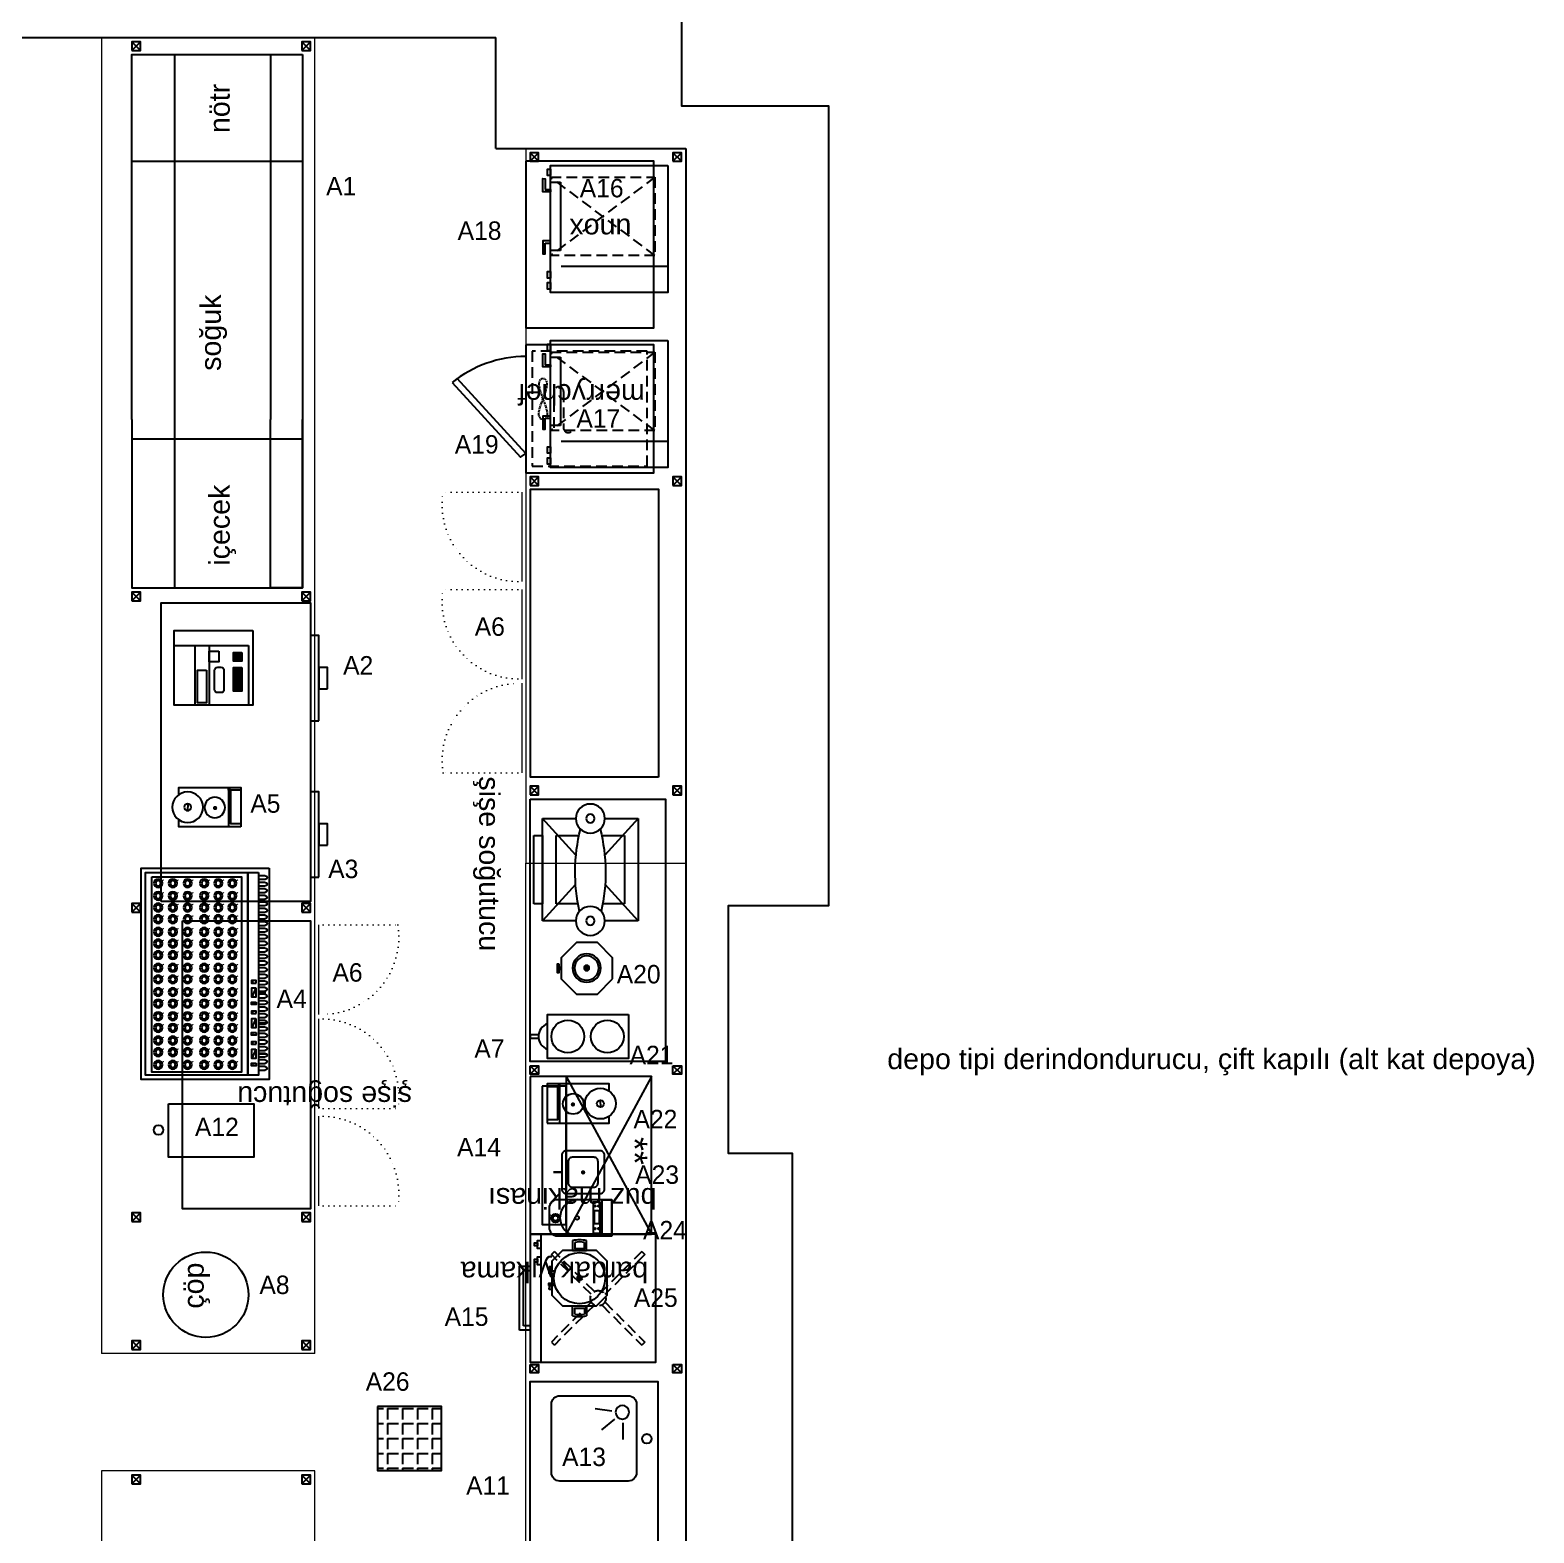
# Model space of a CAD drawing. Header units: centimetres. Extents: x 129282 to 136766, y 26190 to 28185.
# Drawn here: x 131508 to 132213, y 27097 to 27802 of the extents above; entities that cross this region are included whole.
import ezdxf
from ezdxf.enums import TextEntityAlignment as Align

# ---------------------------------------------------------------- set-up
doc = ezdxf.new("R2010")
doc.units = ezdxf.units.CM
doc.header["$LTSCALE"] = 10
doc.header["$MEASUREMENT"] = 0
for name, pattern in [('DASHED', [0.75, 0.5, -0.25]), ('DOT', [0.25, 0, -0.25]), ('HIDDENX2', [0.75, 0.5, -0.25])]:
    doc.linetypes.add(name, pattern=pattern)
for name, color, linetype in [('-DWG_ANA', 7, 'Continuous'), ('002 Çizgi', 7, 'Continuous'), ('CG TASARIM LOGO', 7, 'Continuous'), ('Kıtc-002 Çizgi', 7, 'Continuous'), ('Kıtc-006 Yazı 001', 1, 'Continuous'), ('Kıtc-040 Detay', 7, 'Continuous'), ('S2000-002 Çizgi', 7, 'Continuous')]:
    doc.layers.add(name, color=color, linetype=linetype)
for name, color, linetype, lineweight in [('-DWG_DETAY1', 7, 'Continuous', 9), ('-DWG_DETAY4', 7, 'DOT', 18), ('ARK_AHŞAP', 45, 'Continuous', 15)]:
    doc.layers.add(name, color=color, linetype=linetype, lineweight=lineweight)
doc.styles.get("Standard").update_dxf_attribs({"font": 'arial.ttf'})
doc.styles.add('TAKSİM', font='GOTHIC.TTF', dxfattribs={"height": 7})

# ---------------------------------------------------------------- blocks, each defined once
blk = doc.blocks.new('A$C14D17327')
at = {"layer": 'Kıtc-002 Çizgi', "color": 1, "elevation": 0}
blk.add_lwpolyline([(0, 4), (4, 4), (4, 0), (0, 0)], close=True, dxfattribs=at)
for points in [[(0, 4), (4, 0)], [(0, 0), (4, 4)]]:
    blk.add_lwpolyline(points, dxfattribs=at)
blk = doc.blocks.new('A$C3DDB3116')
at = {"layer": 'Kıtc-002 Çizgi'}
blk.add_lwpolyline([(0, 45.94), (20.5, 45.94), (20.5, 7.94), (0, 7.94), (0, 45.94)], dxfattribs=at)
blk.add_lwpolyline([(9.32, 3.72), (11.18, 3.72), (11.18, 0), (9.32, 0)], close=True, dxfattribs=at)
for centre in [(10.25, 36.07), (10.25, 17.5)]:
    blk.add_circle(centre, 7.7, dxfattribs=at)
blk.add_arc((10.25, 10.08), 6.37, 199.63449, 340.36551, dxfattribs=at)
blk = doc.blocks.new('A$C139E487F')
at = {"layer": '002 Çizgi'}
h = blk.add_hatch(color=256, dxfattribs=at)
edge = h.paths.add_edge_path()
edge.add_arc((18, 14.42), 1.06, 0, 360)
for points in [[(21.4, 1.42), (26, 1.42), (31, 6.42), (31, 22.42), (26, 27.42), (10, 27.42), (5, 22.42), (5, 6.42), (10, 1.42), (14.6, 1.42)], [(0.34, 11.14), (5, 11.14), (5, 17.71), (0.34, 17.71)], [(1.18, 12.14), (4, 12.14), (4, 16.71), (1.18, 16.71)], [(35.66, 11.14), (31, 11.14), (31, 17.71), (35.66, 17.71)], [(34.82, 12.14), (32, 12.14), (32, 16.71), (34.82, 16.71)], [(15.69, 1.42), (20.31, 1.42)]]:
    blk.add_lwpolyline(points, dxfattribs=at)
for radius in [12, 1.06]:
    blk.add_circle((18, 14.42), radius, dxfattribs=at)
for centre, radius, start, end in [((16, 14.42), 16, 168.1479, 191.8521), ((16, 14.42), 15, 171.23328, 188.76672), ((20, 14.42), 15, 351.23328, 8.76672), ((20, 14.42), 16, 348.1479, 11.8521)]:
    blk.add_arc(centre, radius, start, end, dxfattribs=at)
at = {"layer": 'Kıtc-002 Çizgi'}
for points in [[(12.67, 0.2), (15.33, 0.41), (15.33, 1.04), (12.67, 1.25)], [(23.33, 0.2), (20.67, 0.41), (20.67, 1.04), (23.33, 1.25)]]:
    blk.add_lwpolyline(points, close=True, dxfattribs=at)
for points in [[(14.6, 2.92), (14.6, 1.09)], [(14.6, 0), (15.69, 0), (15.69, 2.69)], [(14.6, 0.35), (14.6, 0)], [(21.4, 0), (20.31, 0), (20.31, 2.69)], [(21.4, 2.92), (21.4, 1.09)], [(21.4, 0.35), (21.4, 0)]]:
    blk.add_lwpolyline(points, dxfattribs=at)
blk = doc.blocks.new('A$C59BC7357')
at = {"layer": 'Kıtc-002 Çizgi'}
for p, q in [((15.13, 11.88), (15.13, 14.55)), ((15.69, 14.55), (15.69, 11.87))]:
    blk.add_line(p, q, dxfattribs=at)
blk.add_lwpolyline([(28.96, 18.92), (28.96, 7.84), (21.12, 0), (10.04, 0), (2.2, 7.84), (2.2, 18.92), (10.04, 26.76), (21.12, 26.76), (28.96, 18.92)], dxfattribs=at)
for points in [[(1.1, 11.18), (0, 11.18), (0, 15.58), (1.1, 15.58)], [(2.2, 12.95), (1.1, 12.95), (1.1, 13.81), (2.2, 13.81)]]:
    blk.add_lwpolyline(points, close=True, dxfattribs=at)
for radius in [7.38, 6.28, 1.37]:
    blk.add_circle((15.43, 13.21), radius, dxfattribs=at)
blk = doc.blocks.new('A$C0D0247C1')
at = {"layer": 'Kıtc-002 Çizgi'}
for points in [[(2, 0), (18, 0, 0.414214), (20, 2), (20, 18, 0.414214), (18, 20), (2, 20, 0.414214), (0, 18), (0, 2, 0.414214)], [(5, 3), (15, 3, 0.414214), (17, 5), (17, 15, 0.414214), (15, 17), (5, 17, 0.414214), (3, 15), (3, 5, 0.414214)]]:
    blk.add_lwpolyline(points, format="xyb", close=True, dxfattribs=at)
at = {"layer": 'Kıtc-002 Çizgi', "const_width": 1}
blk.add_lwpolyline([(9.53, 10.08, 1), (10.53, 10.08, 1)], format="xyb", close=True, dxfattribs=at)
blk.add_lwpolyline([(20, 10), (23.95, 10)], dxfattribs=at)
blk = doc.blocks.new('A$C64277205')
at = {"layer": '002 Çizgi'}
blk.add_lwpolyline([(4, 0), (13, 0, 0.414214), (17, 4), (17, 29.5), (0, 29.5), (0, 4, 0.414214)], format="xyb", close=True, dxfattribs=at)
for points in [[(0, 29.5), (17, 29.5), (17, 24.89), (0, 24.89)], [(1.08, 23.89), (15.92, 23.89), (15.92, 20.92), (1.08, 20.92)], [(5.15, 23.57), (11.4, 23.57), (11.4, 21.24), (5.15, 21.24)]]:
    blk.add_lwpolyline(points, close=True, dxfattribs=at)
for points in [[(17, 13.14), (17, 24.89), (0, 24.89), (0, 13.14)], [(17, 13.14), (17, 24.89), (17, 24.89), (17, 13.14)]]:
    blk.add_lwpolyline(points, dxfattribs=at)
for centre, radius in [((2.96, 23.23), 0.33), ((2.96, 21.57), 0.33), ((13.6, 23.23), 0.33), ((13.6, 21.57), 0.33), ((8.54, 13.14), 0.901)]:
    blk.add_circle(centre, radius, dxfattribs=at)
blk.add_arc((8.5, 13.65), 8.52, 183.47141, 356.52859, dxfattribs=at)
at = {"layer": 'Kıtc-002 Çizgi', "const_width": 0.5}
blk.add_lwpolyline([(7.59, 1.28), (7.01, 0.34)], dxfattribs=at)
at = {"layer": 'Kıtc-002 Çizgi'}
for radius in [1.98, 1.24]:
    blk.add_circle((8.66, 3.02), radius, dxfattribs=at)
blk = doc.blocks.new('A$C37970E4B')
at = {"layer": 'Kıtc-002 Çizgi', "linetype": 'HIDDENX2', "ltscale": 10}
blk.add_line((47.35, 58.54), (47.35, 3.54), dxfattribs=at)
at = {"layer": 'Kıtc-002 Çizgi', "linetype": 'DASHED'}
for p, q in [((5.44, 52.59), (42.17, 3.54)), ((42.17, 52.59), (5.44, 3.54))]:
    blk.add_line(p, q, dxfattribs=at)
at = {"layer": 'Kıtc-002 Çizgi'}
for points in [[(0, 58.54), (59.5, 58.54), (59.5, 3.54), (0, 3.54)], [(1.67, 3.54), (4.73, 3.54), (4.73, 2.12), (1.67, 2.12)], [(49.71, 3.53), (52.78, 3.53), (52.78, 2.12), (49.71, 2.12)], [(54.9, 3.53), (57.96, 3.53), (57.96, 2.12), (54.9, 2.12)]]:
    blk.add_lwpolyline(points, close=True, dxfattribs=at)
at = {"layer": 'Kıtc-002 Çizgi', "linetype": 'DASHED'}
blk.add_lwpolyline([(5.44, 52.59), (42.17, 52.59), (42.17, 3.54), (5.44, 3.54)], close=True, dxfattribs=at)
at = {"layer": 'Kıtc-002 Çizgi', "linetype": 'HIDDENX2', "ltscale": 10}
blk.add_lwpolyline([(7.79, 8.25), (39.81, 8.25), (39.81, 3.54), (7.79, 3.54)], close=True, dxfattribs=at)
at = {"layer": 'Kıtc-002 Çizgi'}
for points in [[(11.27, 0), (6.14, 0), (6.15, 1), (11.27, 1)], [(11.27, 1), (11.27, 3.53), (12.27, 3.53), (12.27, 0), (11.27, 0)], [(36.33, 1), (36.33, 3.53), (35.33, 3.53), (35.33, 0), (36.33, 0)], [(36.33, 0), (41.46, 0), (41.45, 1), (36.33, 1)]]:
    blk.add_lwpolyline(points, dxfattribs=at)
blk = doc.blocks.new('A$C02B42A58')
at = {"layer": 'Kıtc-002 Çizgi'}
for points in [[(60, 0), (60, 60), (0, 60), (0, 0)], [(94.56, 17.64), (62.44, 52.78), (60, 51.03), (92.13, 15.89)]]:
    blk.add_lwpolyline(points, close=True, dxfattribs=at)
at = {"layer": 'Kıtc-002 Çizgi', "linetype": 'DASHED'}
blk.add_lwpolyline([(57, 3), (57, 57), (3, 57), (3, 3)], close=True, dxfattribs=at)
for points in [[(42.28, 21.86), (42.28, 39.03, 1), (37.93, 39.03)], [(46.62, 39.03), (46.62, 21.86, -1), (42.28, 21.86)]]:
    blk.add_lwpolyline(points, format="xyb", dxfattribs=at)
at = {"layer": 'Kıtc-002 Çizgi', "linetype": 'DASHED', "ltscale": 0.1}
blk.add_lwpolyline([(53.93, 18.47), (53.76, 19.93), (53.31, 21.63), (52.67, 23.49), (51.93, 25.44), (51.2, 27.39), (50.56, 29.25), (50.1, 30.96), (49.93, 32.41), (50.1, 33.56), (50.56, 34.37), (51.2, 34.86), (51.93, 35.03), (52.67, 34.86), (53.31, 34.37), (53.76, 33.56), (53.93, 32.41), (53.76, 30.96), (53.31, 29.25), (52.67, 27.39), (51.93, 25.44), (51.2, 23.49), (50.56, 21.63), (50.1, 19.93), (49.93, 18.47), (50.1, 17.33), (50.56, 16.51), (51.2, 16.02), (51.93, 15.86), (52.67, 16.02), (53.31, 16.51), (53.76, 17.33)], close=True, dxfattribs=at)
at = {"layer": 'Kıtc-002 Çizgi'}
blk.add_arc((60, 60.53), 55, 270, 308.867, dxfattribs=at)
blk = doc.blocks.new('A$C1C4536AD')
at = {"layer": 'Kıtc-002 Çizgi'}
for points in [[(0, 29), (0, 0), (18.5, 0)], [(3.39, 29), (0, 29), (0, 26.84)], [(18.5, 26.95), (18.5, 29), (15.2, 29)], [(18.5, 0), (18.5, 29)], [(7.82, 24.81), (10.92, 24.88)], [(0, 5.79), (18.5, 5.79)], [(1.26, 0), (1.26, 4.77), (16.97, 4.77), (16.97, 0)]]:
    blk.add_lwpolyline(points, dxfattribs=at)
at = {"layer": 'Kıtc-002 Çizgi', "const_width": 1}
blk.add_lwpolyline([(9.18, 12.02, 1), (10.18, 12.02, 1)], format="xyb", close=True, dxfattribs=at)
at = {"layer": 'Kıtc-002 Çizgi'}
blk.add_lwpolyline([(0.33, 5.24), (1.35, 5.24), (1.35, 5.79), (0.33, 5.79)], close=True, dxfattribs=at)
for centre, radius in [((9.3, 24.88), 7.2), ((9.3, 24.88), 1.6), ((9.43, 12.15), 4.82)]:
    blk.add_circle(centre, radius, dxfattribs=at)
blk = doc.blocks.new('A$C72A034B9')
at = {"layer": 'Kıtc-002 Çizgi'}
for p, q in [((10.43, 28.95, 0), (16.53, 23.94, 0)), ((11.66, 32.76, 0), (19.47, 33.87, 0)), ((6.52, 27.29, 0), (6.52, 19.4, 0))]:
    blk.add_line(p, q, dxfattribs=at)
at = {"layer": 'Kıtc-002 Çizgi', "elevation": 0}
blk.add_lwpolyline([(4, 0), (36, 0, 0.414214), (40, 4), (40, 36, 0.414214), (36, 40), (4, 40, 0.414214), (0, 36), (0, 4, 0.414214)], format="xyb", close=True, dxfattribs=at)
at = {"layer": 'Kıtc-002 Çizgi'}
blk.add_circle((6.71, 32.26, 0), 3.19, dxfattribs=at)
blk = doc.blocks.new('A$C521B02A0')
at = {"layer": 'S2000-002 Çizgi'}
blk.add_line((6.65, 10), (10.64, 10), dxfattribs=at)
for points in [[(0, 64), (0, 10), (60, 10), (60, 64)], [(0, 64), (0, 5), (60, 5), (60, 64)], [(3, 10), (6.65, 10), (6.65, 8.54), (3, 8.54)], [(3.97, 8.54), (5.43, 8.54), (5.43, 7.08), (3.97, 7.08)], [(10.64, 10), (14.29, 10), (14.29, 8.54), (10.64, 8.54)], [(11.61, 8.54), (13.07, 8.54), (13.07, 7.08), (11.61, 7.08)], [(45, 0), (15, 0), (15, 5), (45, 5)], [(43, 2), (17, 2), (17, 5), (43, 5)]]:
    blk.add_lwpolyline(points, close=True, dxfattribs=at)
at = {"layer": 'S2000-002 Çizgi', "linetype": 'DASHED'}
for points in [[(8.08, 57.42), (9.49, 58.84)], [(8.08, 57.42), (26.83, 38.67)], [(9.49, 58.84), (28.24, 40.09)], [(31.86, 40.19), (50.51, 58.84)], [(33.27, 38.77), (51.92, 57.42)], [(50.51, 58.84), (51.92, 57.42)], [(26.73, 35.06), (8.08, 16.41)], [(28.14, 33.64), (9.49, 15)], [(31.76, 33.74), (50.51, 15)], [(33.17, 35.16), (51.92, 16.41)], [(9.49, 15), (8.08, 16.41)], [(50.51, 15), (51.92, 16.41)]]:
    blk.add_lwpolyline(points, dxfattribs=at)
blk.add_circle((30, 36.92), 3.63, dxfattribs=at)
blk = doc.blocks.new('A$C290C7E64')
at = {"layer": 'Kıtc-002 Çizgi'}
for points in [[(0, 0), (35, 0), (35, 37), (0, 37)], [(7, 2), (35, 2), (35, 37), (7, 37)], [(18.58, 21.8), (33.83, 21.8), (33.83, 26.01), (18.58, 26.01)], [(9.63, 16.02), (14.71, 16.02), (14.71, 20.57), (9.63, 20.57)], [(10.34, 8.15), (11.34, 8.15), (11.34, 9.15), (10.34, 9.15)], [(10.34, 7.15), (11.34, 7.15), (11.34, 8.15), (10.34, 8.15)], [(10.34, 6.15), (11.34, 6.15), (11.34, 7.15), (10.34, 7.15)], [(11.34, 8.15), (12.34, 8.15), (12.34, 9.15), (11.34, 9.15)], [(11.34, 7.15), (12.34, 7.15), (12.34, 8.15), (11.34, 8.15)], [(11.34, 6.15), (12.34, 6.15), (12.34, 7.15), (11.34, 7.15)], [(12.34, 8.15), (13.34, 8.15), (13.34, 9.15), (12.34, 9.15)], [(12.34, 7.15), (13.34, 7.15), (13.34, 8.15), (12.34, 8.15)], [(12.34, 6.15), (13.34, 6.15), (13.34, 7.15), (12.34, 7.15)], [(13.34, 8.15), (14.34, 8.15), (14.34, 9.15), (13.34, 9.15)], [(13.34, 7.15), (14.34, 7.15), (14.34, 8.15), (13.34, 8.15)], [(13.34, 6.15), (14.34, 6.15), (14.34, 7.15), (13.34, 7.15)], [(17.37, 8.15), (18.37, 8.15), (18.37, 9.15), (17.37, 9.15)], [(17.37, 7.15), (18.37, 7.15), (18.37, 8.15), (17.37, 8.15)], [(17.37, 6.15), (18.37, 6.15), (18.37, 7.15), (17.37, 7.15)], [(18.37, 8.15), (19.37, 8.15), (19.37, 9.15), (18.37, 9.15)], [(18.37, 7.15), (19.37, 7.15), (19.37, 8.15), (18.37, 8.15)], [(18.37, 6.15), (19.37, 6.15), (19.37, 7.15), (18.37, 7.15)], [(19.37, 8.15), (20.37, 8.15), (20.37, 9.15), (19.37, 9.15)], [(19.37, 7.15), (20.37, 7.15), (20.37, 8.15), (19.37, 8.15)], [(19.37, 6.15), (20.37, 6.15), (20.37, 7.15), (19.37, 7.15)], [(20.37, 8.15), (21.37, 8.15), (21.37, 9.15), (20.37, 9.15)], [(20.37, 7.15), (21.37, 7.15), (21.37, 8.15), (20.37, 8.15)], [(20.37, 6.15), (21.37, 6.15), (21.37, 7.15), (20.37, 7.15)], [(21.37, 8.15), (22.37, 8.15), (22.37, 9.15), (21.37, 9.15)], [(21.37, 7.15), (22.37, 7.15), (22.37, 8.15), (21.37, 8.15)], [(21.37, 6.15), (22.37, 6.15), (22.37, 7.15), (21.37, 7.15)], [(22.37, 8.15), (23.37, 8.15), (23.37, 9.15), (22.37, 9.15)], [(22.37, 7.15), (23.37, 7.15), (23.37, 8.15), (22.37, 8.15)], [(22.37, 6.15), (23.37, 6.15), (23.37, 7.15), (22.37, 7.15)], [(23.37, 8.15), (24.37, 8.15), (24.37, 9.15), (23.37, 9.15)], [(23.37, 7.15), (24.37, 7.15), (24.37, 8.15), (23.37, 8.15)], [(23.37, 6.15), (24.37, 6.15), (24.37, 7.15), (23.37, 7.15)], [(24.37, 8.15), (25.37, 8.15), (25.37, 9.15), (24.37, 9.15)], [(24.37, 7.15), (25.37, 7.15), (25.37, 8.15), (24.37, 8.15)], [(24.37, 6.15), (25.37, 6.15), (25.37, 7.15), (24.37, 7.15)], [(25.37, 8.15), (26.37, 8.15), (26.37, 9.15), (25.37, 9.15)], [(25.37, 7.15), (26.37, 7.15), (26.37, 8.15), (25.37, 8.15)], [(25.37, 6.15), (26.37, 6.15), (26.37, 7.15), (25.37, 7.15)], [(26.37, 8.15), (27.37, 8.15), (27.37, 9.15), (26.37, 9.15)], [(26.37, 7.15), (27.37, 7.15), (27.37, 8.15), (26.37, 8.15)], [(26.37, 6.15), (27.37, 6.15), (27.37, 7.15), (26.37, 7.15)], [(27.37, 8.15), (28.37, 8.15), (28.37, 9.15), (27.37, 9.15)], [(27.37, 7.15), (28.37, 7.15), (28.37, 8.15), (27.37, 8.15)], [(27.37, 6.15), (28.37, 6.15), (28.37, 7.15), (27.37, 7.15)], [(10.34, 5.15), (11.34, 5.15), (11.34, 6.15), (10.34, 6.15)], [(11.34, 5.15), (12.34, 5.15), (12.34, 6.15), (11.34, 6.15)], [(12.34, 5.15), (13.34, 5.15), (13.34, 6.15), (12.34, 6.15)], [(13.34, 5.15), (14.34, 5.15), (14.34, 6.15), (13.34, 6.15)], [(17.37, 5.15), (18.37, 5.15), (18.37, 6.15), (17.37, 6.15)], [(18.37, 5.15), (19.37, 5.15), (19.37, 6.15), (18.37, 6.15)], [(19.37, 5.15), (20.37, 5.15), (20.37, 6.15), (19.37, 6.15)], [(20.37, 5.15), (21.37, 5.15), (21.37, 6.15), (20.37, 6.15)], [(21.37, 5.15), (22.37, 5.15), (22.37, 6.15), (21.37, 6.15)], [(22.37, 5.15), (23.37, 5.15), (23.37, 6.15), (22.37, 6.15)], [(23.37, 5.15), (24.37, 5.15), (24.37, 6.15), (23.37, 6.15)], [(24.37, 5.15), (25.37, 5.15), (25.37, 6.15), (24.37, 6.15)], [(25.37, 5.15), (26.37, 5.15), (26.37, 6.15), (25.37, 6.15)], [(26.37, 5.15), (27.37, 5.15), (27.37, 6.15), (26.37, 6.15)], [(27.37, 5.15), (28.37, 5.15), (28.37, 6.15), (27.37, 6.15)]]:
    blk.add_lwpolyline(points, close=True, dxfattribs=at)
for points in [[(7, 27.23), (35, 27.23)], [(7, 20.57), (35, 20.57)]]:
    blk.add_lwpolyline(points, dxfattribs=at)
blk.add_lwpolyline([(18.68, 13.56), (27.6, 13.56, 0.414214), (29.1, 15.06), (29.1, 16.45, 0.414214), (27.6, 17.95), (18.68, 17.95, 0.414214), (17.18, 16.45), (17.18, 15.06, 0.414214)], format="xyb", close=True, dxfattribs=at)
blk = doc.blocks.new('A$C30F503A4')
at = {"layer": 'Kıtc-002 Çizgi'}
for p, q in [((56.05, 6.26), (60.38, 8.18)), ((70.42, 6.26), (74.75, 8.18)), ((84.79, 6.26), (89.12, 8.18))]:
    blk.add_line(p, q, dxfattribs=at)
for points in [[(0, 0), (99, 0), (99, 60), (0, 60)], [(2, 10), (97, 10), (97, 58), (2, 58)], [(4, 55), (4, 13), (95.5, 13), (95.5, 55)], [(2, 5), (97, 5), (97, 10), (2, 10)], [(53.76, 6.14), (52.58, 6.14), (52.58, 8.24), (53.76, 8.24)], [(56.05, 6.26), (60.38, 6.26), (60.38, 8.18), (56.05, 8.18)], [(62.67, 6.14), (63.84, 6.14), (63.84, 8.24), (62.67, 8.24)], [(68.13, 6.14), (66.95, 6.14), (66.95, 8.24), (68.13, 8.24)], [(70.42, 6.26), (74.75, 6.26), (74.75, 8.18), (70.42, 8.18)], [(77.04, 6.14), (78.21, 6.14), (78.21, 8.24), (77.04, 8.24)], [(82.5, 6.14), (81.32, 6.14), (81.32, 8.24), (82.5, 8.24)], [(84.79, 6.26), (89.12, 6.26), (89.12, 8.18), (84.79, 8.18)], [(91.41, 6.14), (92.58, 6.14), (92.58, 8.24), (91.41, 8.24)]]:
    blk.add_lwpolyline(points, close=True, dxfattribs=at)
for points, const_width in [([(5.94, 50.33), (5.36, 49.38)], 0.5), ([(11.88, 50.33), (11.3, 49.38)], 0.5), ([(17.32, 50.33), (16.74, 49.38)], 0.5), ([(22.77, 50.33), (22.18, 49.38)], 0.5), ([(28.7, 50.33), (28.12, 49.38)], 0.5), ([(34.15, 50.33), (33.57, 49.38)], 0.5), ([(39.59, 50.33), (39.01, 49.38)], 0.5), ([(45.53, 50.33), (44.95, 49.38)], 0.5), ([(50.97, 50.33), (50.39, 49.38)], 0.5), ([(56.91, 50.33), (56.33, 49.38)], 0.5), ([(62.36, 50.33), (61.77, 49.38)], 0.5), ([(68.29, 50.33), (67.71, 49.38)], 0.5), ([(73.74, 50.33), (73.16, 49.38)], 0.5), ([(79.68, 50.33), (79.09, 49.38)], 0.5), ([(85.12, 50.33), (84.54, 49.38)], 0.5), ([(91.06, 50.33), (90.48, 49.38)], 0.5), ([(5.94, 43.43), (5.36, 42.49)], 0.5), ([(11.88, 43.43), (11.3, 42.49)], 0.5), ([(17.32, 43.43), (16.74, 42.49)], 0.5), ([(22.77, 43.43), (22.18, 42.49)], 0.5), ([(28.7, 43.43), (28.12, 42.49)], 0.5), ([(34.15, 43.43), (33.57, 42.49)], 0.5), ([(39.59, 43.43), (39.01, 42.49)], 0.5), ([(45.53, 43.43), (44.95, 42.49)], 0.5), ([(50.97, 43.43), (50.39, 42.49)], 0.5), ([(56.91, 43.43), (56.33, 42.49)], 0.5), ([(62.36, 43.43), (61.77, 42.49)], 0.5), ([(68.29, 43.43), (67.71, 42.49)], 0.5), ([(73.74, 43.43), (73.16, 42.49)], 0.5), ([(79.68, 43.43), (79.09, 42.49)], 0.5), ([(85.12, 43.43), (84.54, 42.49)], 0.5), ([(91.06, 43.43), (90.48, 42.49)], 0.5), ([(5.94, 36.51), (5.36, 35.56)], 0.5), ([(11.88, 36.51), (11.3, 35.56)], 0.5), ([(17.32, 36.51), (16.74, 35.56)], 0.5), ([(22.77, 36.51), (22.18, 35.56)], 0.5), ([(28.7, 36.51), (28.12, 35.56)], 0.5), ([(34.15, 36.51), (33.57, 35.56)], 0.5), ([(39.59, 36.51), (39.01, 35.56)], 0.5), ([(45.53, 36.51), (44.95, 35.56)], 0.5), ([(50.97, 36.51), (50.39, 35.56)], 0.5), ([(56.91, 36.51), (56.33, 35.56)], 0.5), ([(62.36, 36.51), (61.77, 35.56)], 0.5), ([(68.29, 36.51), (67.71, 35.56)], 0.5), ([(73.74, 36.51), (73.16, 35.56)], 0.5), ([(79.68, 36.51), (79.09, 35.56)], 0.5), ([(85.12, 36.51), (84.54, 35.56)], 0.5), ([(91.06, 36.51), (90.48, 35.56)], 0.5), ([(5.94, 28.73), (5.36, 27.78)], 0.5), ([(11.88, 28.73), (11.3, 27.78)], 0.5), ([(17.32, 28.73), (16.74, 27.78)], 0.5), ([(22.77, 28.73), (22.18, 27.78)], 0.5), ([(28.7, 28.73), (28.12, 27.78)], 0.5), ([(34.15, 28.73), (33.57, 27.78)], 0.5), ([(39.59, 28.73), (39.01, 27.78)], 0.5), ([(45.53, 28.73), (44.95, 27.78)], 0.5), ([(50.97, 28.73), (50.39, 27.78)], 0.5), ([(56.91, 28.73), (56.33, 27.78)], 0.5), ([(62.36, 28.73), (61.77, 27.78)], 0.5), ([(68.29, 28.73), (67.71, 27.78)], 0.5), ([(73.74, 28.73), (73.16, 27.78)], 0.5), ([(79.68, 28.73), (79.09, 27.78)], 0.5), ([(85.12, 28.73), (84.54, 27.78)], 0.5), ([(91.06, 28.73), (90.48, 27.78)], 0.5), ([(5.94, 22.14), (5.36, 21.19)], 0.5), ([(11.88, 22.14), (11.3, 21.19)], 0.5), ([(17.32, 22.14), (16.74, 21.19)], 0.5), ([(22.77, 22.14), (22.18, 21.19)], 0.5), ([(28.7, 22.14), (28.12, 21.19)], 0.5), ([(34.15, 22.14), (33.57, 21.19)], 0.5), ([(39.59, 22.14), (39.01, 21.19)], 0.5), ([(45.53, 22.14), (44.95, 21.19)], 0.5), ([(50.97, 22.14), (50.39, 21.19)], 0.5), ([(56.91, 22.14), (56.33, 21.19)], 0.5), ([(62.36, 22.14), (61.77, 21.19)], 0.5), ([(68.29, 22.14), (67.71, 21.19)], 0.5), ([(73.74, 22.14), (73.16, 21.19)], 0.5), ([(79.68, 22.14), (79.09, 21.19)], 0.5), ([(85.12, 22.14), (84.54, 21.19)], 0.5), ([(91.06, 22.14), (90.48, 21.19)], 0.5), ([(5.94, 15.54), (5.36, 14.59)], 0.5), ([(11.88, 15.54), (11.3, 14.59)], 0.5), ([(17.32, 15.54), (16.74, 14.59)], 0.5), ([(22.77, 15.54), (22.18, 14.59)], 0.5), ([(28.7, 15.54), (28.12, 14.59)], 0.5), ([(34.15, 15.54), (33.57, 14.59)], 0.5), ([(39.59, 15.54), (39.01, 14.59)], 0.5), ([(45.53, 15.54), (44.95, 14.59)], 0.5), ([(50.97, 15.54), (50.39, 14.59)], 0.5), ([(56.91, 15.54), (56.33, 14.59)], 0.5), ([(62.36, 15.54), (61.77, 14.59)], 0.5), ([(68.29, 15.54), (67.71, 14.59)], 0.5), ([(73.74, 15.54), (73.16, 14.59)], 0.5), ([(79.68, 15.54), (79.09, 14.59)], 0.5), ([(85.12, 15.54), (84.54, 14.59)], 0.5), ([(91.06, 15.54), (90.48, 14.59)], 0.5), ([(53.76, 7.5), (52.58, 7.5)], 0.5), ([(62.67, 7.5), (63.84, 7.5)], 0.5), ([(68.13, 7.5), (66.95, 7.5)], 0.5), ([(77.04, 7.5), (78.21, 7.5)], 0.5), ([(82.5, 7.5), (81.32, 7.5)], 0.5), ([(91.41, 7.5), (92.58, 7.5)], 0.5), ([(58.24, 5), (58.24, 1.5)], 1), ([(72.61, 5), (72.61, 1.5)], 1), ([(86.98, 5), (86.98, 1.5)], 1)]:
    blk.add_lwpolyline(points, dxfattribs=dict(at, const_width=const_width))
for points in [[(3.49, 1.85), (3.49, 5)], [(5.16, 5), (5.16, 1.85)], [(6.57, 1.85), (6.57, 5)], [(8.25, 5), (8.25, 1.85)], [(9.66, 1.85), (9.66, 5)], [(11.33, 5), (11.33, 1.85)], [(11.33, 5), (11.33, 1.85)], [(12.74, 1.85), (12.74, 5)], [(14.41, 5), (14.41, 1.85)], [(15.82, 1.85), (15.82, 5)], [(17.5, 5), (17.5, 1.85)], [(18.91, 1.85), (18.91, 5)], [(20.58, 5), (20.58, 1.85)], [(20.58, 5), (20.58, 1.85)], [(21.99, 1.85), (21.99, 5)], [(23.67, 5), (23.67, 1.85)], [(25.07, 1.85), (25.07, 5)], [(26.75, 5), (26.75, 1.85)], [(28.16, 1.85), (28.16, 5)], [(29.83, 5), (29.83, 1.85)], [(29.83, 5), (29.83, 1.85)], [(31.24, 1.85), (31.24, 5)], [(32.92, 5), (32.92, 1.85)], [(34.33, 1.85), (34.33, 5)], [(36, 5), (36, 1.85)], [(37.41, 1.85), (37.41, 5)], [(39.08, 5), (39.08, 1.85)], [(39.08, 5), (39.08, 1.85)], [(40.49, 1.85), (40.49, 5)], [(42.17, 5), (42.17, 1.85)], [(43.58, 1.85), (43.58, 5)], [(45.25, 5), (45.25, 1.85)], [(46.66, 1.85), (46.66, 5)], [(48.33, 5), (48.33, 1.85)], [(48.33, 5), (48.33, 1.85)], [(49.74, 1.85), (49.74, 5)], [(51.42, 5), (51.42, 1.85)], [(52.83, 1.85), (52.83, 5)], [(54.5, 5), (54.5, 1.85)], [(55.91, 1.85), (55.91, 5)], [(57.59, 5), (57.59, 1.85)], [(58.17, 5), (58.17, 1.85)], [(58.63, 5), (58.63, 1.85)], [(59, 1.85), (59, 5)], [(60.67, 5), (60.67, 1.85)], [(62.08, 1.85), (62.08, 5)], [(63.75, 5), (63.75, 1.85)], [(65.16, 1.85), (65.16, 5)], [(66.84, 5), (66.84, 1.85)], [(68.25, 1.85), (68.25, 5)], [(69.92, 5), (69.92, 1.85)], [(71.33, 1.85), (71.33, 5)], [(72.53, 5), (72.53, 1.85)], [(73, 5), (73, 1.85)], [(74.41, 1.85), (74.41, 5)], [(76.09, 5), (76.09, 1.85)], [(77.5, 1.85), (77.5, 5)], [(79.17, 5), (79.17, 1.85)], [(80.58, 1.85), (80.58, 5)], [(82.26, 5), (82.26, 1.85)], [(83.66, 1.85), (83.66, 5)], [(85.34, 5), (85.34, 1.85)], [(86.75, 1.85), (86.75, 5)], [(86.9, 5), (86.9, 1.85)], [(88.42, 5), (88.42, 1.85)], [(89.83, 1.85), (89.83, 5)], [(91.51, 5), (91.51, 1.85)], [(92.92, 1.85), (92.92, 5)], [(94.59, 5), (94.59, 1.85)]]:
    blk.add_lwpolyline(points, dxfattribs=at)
for centre, radius in [((7.01, 52.07), 1.98), ((7.01, 52.07), 1.24), ((12.95, 52.07), 1.98), ((12.95, 52.07), 1.24), ((18.39, 52.07), 1.98), ((18.39, 52.07), 1.24), ((23.83, 52.07), 1.98), ((23.83, 52.07), 1.24), ((29.77, 52.07), 1.98), ((29.77, 52.07), 1.24), ((35.22, 52.07), 1.98), ((35.22, 52.07), 1.24), ((40.66, 52.07), 1.98), ((40.66, 52.07), 1.24), ((46.6, 52.07), 1.98), ((46.6, 52.07), 1.24), ((52.04, 52.07), 1.98), ((52.04, 52.07), 1.24), ((57.98, 52.07), 1.98), ((57.98, 52.07), 1.24), ((63.42, 52.07), 1.98), ((63.42, 52.07), 1.24), ((69.36, 52.07), 1.98), ((69.36, 52.07), 1.24), ((74.81, 52.07), 1.98), ((74.81, 52.07), 1.24), ((80.74, 52.07), 1.98), ((80.74, 52.07), 1.24), ((86.19, 52.07), 1.98), ((86.19, 52.07), 1.24), ((92.13, 52.07), 1.98), ((92.13, 52.07), 1.24), ((7.01, 45.17), 1.98), ((7.01, 45.17), 1.24), ((12.95, 45.17), 1.98), ((12.95, 45.17), 1.24), ((18.39, 45.17), 1.98), ((18.39, 45.17), 1.24), ((23.83, 45.17), 1.98), ((23.83, 45.17), 1.24), ((29.77, 45.17), 1.98), ((29.77, 45.17), 1.24), ((35.22, 45.17), 1.98), ((35.22, 45.17), 1.24), ((40.66, 45.17), 1.98), ((40.66, 45.17), 1.24), ((46.6, 45.17), 1.98), ((46.6, 45.17), 1.24), ((52.04, 45.17), 1.98), ((52.04, 45.17), 1.24), ((57.98, 45.17), 1.98), ((57.98, 45.17), 1.24), ((63.42, 45.17), 1.98), ((63.42, 45.17), 1.24), ((69.36, 45.17), 1.98), ((69.36, 45.17), 1.24), ((74.81, 45.17), 1.98), ((74.81, 45.17), 1.24), ((80.74, 45.17), 1.98), ((80.74, 45.17), 1.24), ((86.19, 45.17), 1.98), ((86.19, 45.17), 1.24), ((92.13, 45.17), 1.98), ((92.13, 45.17), 1.24), ((7.01, 38.25), 1.98), ((7.01, 38.25), 1.24), ((12.95, 38.25), 1.98), ((12.95, 38.25), 1.24), ((18.39, 38.25), 1.98), ((18.39, 38.25), 1.24), ((23.83, 38.25), 1.98), ((23.83, 38.25), 1.24), ((29.77, 38.25), 1.98), ((29.77, 38.25), 1.24), ((35.22, 38.25), 1.98), ((35.22, 38.25), 1.24), ((40.66, 38.25), 1.98), ((40.66, 38.25), 1.24), ((46.6, 38.25), 1.98), ((46.6, 38.25), 1.24), ((52.04, 38.25), 1.98), ((52.04, 38.25), 1.24), ((57.98, 38.25), 1.98), ((57.98, 38.25), 1.24), ((63.42, 38.25), 1.98), ((63.42, 38.25), 1.24), ((69.36, 38.25), 1.98), ((69.36, 38.25), 1.24), ((74.81, 38.25), 1.98), ((74.81, 38.25), 1.24), ((80.74, 38.25), 1.98), ((80.74, 38.25), 1.24), ((86.19, 38.25), 1.98), ((86.19, 38.25), 1.24), ((92.13, 38.25), 1.98), ((92.13, 38.25), 1.24), ((7.01, 30.47), 1.98), ((7.01, 30.47), 1.24), ((12.95, 30.47), 1.98), ((12.95, 30.47), 1.24), ((18.39, 30.47), 1.98), ((18.39, 30.47), 1.24), ((23.83, 30.47), 1.98), ((23.83, 30.47), 1.24), ((29.77, 30.47), 1.98), ((29.77, 30.47), 1.24), ((35.22, 30.47), 1.98), ((35.22, 30.47), 1.24), ((40.66, 30.47), 1.98), ((40.66, 30.47), 1.24), ((46.6, 30.47), 1.98), ((46.6, 30.47), 1.24), ((52.04, 30.47), 1.98), ((52.04, 30.47), 1.24), ((57.98, 30.47), 1.98), ((57.98, 30.47), 1.24), ((63.42, 30.47), 1.98), ((63.42, 30.47), 1.24), ((69.36, 30.47), 1.98), ((69.36, 30.47), 1.24), ((74.81, 30.47), 1.98), ((74.81, 30.47), 1.24), ((80.74, 30.47), 1.98), ((80.74, 30.47), 1.24), ((86.19, 30.47), 1.98), ((86.19, 30.47), 1.24), ((92.13, 30.47), 1.98), ((92.13, 30.47), 1.24), ((7.01, 23.88), 1.98), ((7.01, 23.88), 1.24), ((12.95, 23.88), 1.98), ((12.95, 23.88), 1.24), ((18.39, 23.88), 1.98), ((18.39, 23.88), 1.24), ((23.83, 23.88), 1.98), ((23.83, 23.88), 1.24), ((29.77, 23.88), 1.98), ((29.77, 23.88), 1.24), ((35.22, 23.88), 1.98), ((35.22, 23.88), 1.24), ((40.66, 23.88), 1.98), ((40.66, 23.88), 1.24), ((46.6, 23.88), 1.98), ((46.6, 23.88), 1.24), ((52.04, 23.88), 1.98), ((52.04, 23.88), 1.24), ((57.98, 23.88), 1.98), ((57.98, 23.88), 1.24), ((63.42, 23.88), 1.98), ((63.42, 23.88), 1.24), ((69.36, 23.88), 1.98), ((69.36, 23.88), 1.24), ((74.81, 23.88), 1.98), ((74.81, 23.88), 1.24), ((80.74, 23.88), 1.98), ((80.74, 23.88), 1.24), ((86.19, 23.88), 1.98), ((86.19, 23.88), 1.24), ((92.13, 23.88), 1.98), ((92.13, 23.88), 1.24), ((7.01, 17.28), 1.98), ((7.01, 17.28), 1.24), ((12.95, 17.28), 1.98), ((12.95, 17.28), 1.24), ((18.39, 17.28), 1.98), ((18.39, 17.28), 1.24), ((23.83, 17.28), 1.98), ((23.83, 17.28), 1.24), ((29.77, 17.28), 1.98), ((29.77, 17.28), 1.24), ((35.22, 17.28), 1.98), ((35.22, 17.28), 1.24), ((40.66, 17.28), 1.98), ((40.66, 17.28), 1.24), ((46.6, 17.28), 1.98), ((46.6, 17.28), 1.24), ((52.04, 17.28), 1.98), ((52.04, 17.28), 1.24), ((57.98, 17.28), 1.98), ((57.98, 17.28), 1.24), ((63.42, 17.28), 1.98), ((63.42, 17.28), 1.24), ((69.36, 17.28), 1.98), ((69.36, 17.28), 1.24), ((74.81, 17.28), 1.98), ((74.81, 17.28), 1.24), ((80.74, 17.28), 1.98), ((80.74, 17.28), 1.24), ((86.19, 17.28), 1.98), ((86.19, 17.28), 1.24), ((92.13, 17.28), 1.98), ((92.13, 17.28), 1.24)]:
    blk.add_circle(centre, radius, dxfattribs=at)
for centre in [(4.33, 1.85), (7.41, 1.85), (10.49, 1.85), (10.49, 1.85), (13.58, 1.85), (16.66, 1.85), (19.74, 1.85), (19.74, 1.85), (22.83, 1.85), (25.91, 1.85), (29, 1.85), (29, 1.85), (32.08, 1.85), (35.16, 1.85), (38.25, 1.85), (38.25, 1.85), (41.33, 1.85), (44.41, 1.85), (47.5, 1.85), (47.5, 1.85), (50.58, 1.85), (53.66, 1.85), (56.75, 1.85), (59.83, 1.85), (62.92, 1.85), (66, 1.85), (69.08, 1.85), (72.17, 1.85), (75.25, 1.85), (78.33, 1.85), (81.42, 1.85), (84.5, 1.85), (87.59, 1.85), (90.67, 1.85), (93.75, 1.85)]:
    blk.add_arc(centre, 0.837, 180, 0, dxfattribs=at)
blk = doc.blocks.new('A$C470016F2')
at = {"layer": 'Kıtc-002 Çizgi'}
for points in [[(25, 8), (15, 8), (15, 4), (25, 4)], [(40, 4), (0, 4), (0, 0), (40, 0)]]:
    blk.add_lwpolyline(points, close=True, dxfattribs=at)
blk = doc.blocks.new('A$C6C415FB2')
at = {"layer": '-DWG_ANA', "color": 0, "elevation": 0}
blk.add_lwpolyline([(101.46, 164.16), (41.46, 164.16), (41.46, 29.16), (101.46, 29.16)], close=True, dxfattribs=at)
at = {"layer": '-DWG_DETAY1', "color": 0}
for p, q in [((37.46, 120.16), (37.46, 162.16)), ((37.46, 76.16), (37.46, 118.16)), ((37.46, 30.52), (37.46, 72.52))]:
    blk.add_line(p, q, dxfattribs=at)
at = {"layer": '-DWG_DETAY4', "color": 0, "elevation": 0}
for points in [[(35.46, 162.16), (0.46, 162.16, 0.454885), (35.46, 120.19, 0.414214)], [(35.46, 76.16), (0.46, 76.16, -0.454885), (35.46, 118.13, -0.414214)], [(35.46, 30.52), (0.46, 30.52, -0.454885), (35.46, 72.49, -0.414214)]]:
    blk.add_lwpolyline(points, format="xyb", dxfattribs=at)
blk = doc.blocks.new('A$C451D4DAD')
at = {"layer": 'Kıtc-002 Çizgi', "extrusion": (0, 0, -1)}
for p, q in [((6.8, 49), (54.8, 49)), ((6.8, 49), (24.06, 33.24)), ((6.8, 33.3), (6.8, 49)), ((14.8, 42.5), (46.8, 42.5)), ((14.8, 31.85), (14.8, 42.5)), ((54.8, 49), (37.74, 33.44)), ((46.8, 42.5), (46.8, 32.34)), ((54.8, 49), (54.8, 33.3)), ((24.06, 19.76), (6.8, 4)), ((6.8, 4), (6.8, 19.7)), ((14.8, 10.5), (14.8, 21.15)), ((37.74, 19.56), (54.8, 4)), ((46.8, 20.66), (46.8, 10.5)), ((54.8, 19.7), (54.8, 4)), ((46.8, 10.5), (14.8, 10.5)), ((54.8, 4), (6.8, 4)), ((14.8, 4), (46.8, 4)), ((14.8, 0), (14.8, 4)), ((46.8, 0), (14.8, 0)), ((46.8, 4), (46.8, 0))]:
    blk.add_line(p, q, dxfattribs=at)
for centre, radius in [((-6.8, 26.5), 6.8), ((-6.8, 26.5), 2), ((-54.8, 26.5), 6.8), ((-54.8, 26.5), 2)]:
    blk.add_circle(centre, radius, dxfattribs=at)
for centre, start, end in [((-32.09, -51.39), 76.15973, 102.39982), ((-32.09, 104.39), 257.60018, 283.84027)]:
    blk.add_arc(centre, 85.01, start, end, dxfattribs=at)
blk = doc.blocks.new('A$C4E3613D2')
at = {"layer": 'S2000-002 Çizgi'}
for points in [[(0, 74), (0, 0), (57, 0), (57, 74)], [(5.64, 69.41), (5.64, 4.59), (16.91, 4.59), (16.91, 69.41)]]:
    blk.add_lwpolyline(points, close=True, dxfattribs=at)
for points in [[(16.91, 74), (16.91, 0)], [(57, 74), (16.91, 0)], [(16.91, 74), (57, 0)]]:
    blk.add_lwpolyline(points, dxfattribs=at)
blk.add_text('**', height=12, rotation=270, dxfattribs=at).set_placement((43.01, 45.59))

msp = doc.modelspace()

# ---------------------------------------------------------------- hatches: boundary and pattern name
h = msp.add_hatch()
h.set_pattern_fill('ANGLE', color=256, angle=270)
h.set_pattern_definition([(270, (131731.6315, 35900.6646), (6.985, -1e-15), [5.08, -1.905]), (360, (131731.6315, 35900.6646), (2e-15, 6.985), [5.08, -1.905])])
h.paths.add_polyline_path([(131671.05, 27156.42), (131671.05, 27126.42), (131701.05, 27126.42), (131701.05, 27156.42)])

# ---------------------------------------------------------------- linework, layer by layer
msp.add_line((131575.84, 27790.2), (131575.84, 27540.2))
for points in [[(131742.55, 27441.2), (131806.11, 27441.2), (131806.11, 27318.2), (131742.55, 27318.2)], [(131572.97, 27298.31), (131612.97, 27298.31), (131612.97, 27273.31), (131572.97, 27273.31)], [(131671.05, 27156.42), (131671.05, 27126.42), (131701.05, 27126.42), (131701.05, 27156.42)]]:
    msp.add_lwpolyline(points, close=True)
for centre, radius in [((131568.28, 27286.08, 0), 2.24), ((131590.5, 27208.87), 20), ((131797.34, 27141.33, 0), 2.24)]:
    msp.add_circle(centre, radius)
at = {"layer": 'ARK_AHŞAP'}
for p, q in [((131641.55, 27181.25), (131541.55, 27181.25)), ((131641.55, 27126.25), (131541.55, 27126.25))]:
    msp.add_line(p, q, dxfattribs=at)
for points in [[(131641.55, 27181.25), (131641.55, 27686.32), (131641.55, 27686.32), (131641.55, 27798.2), (131541.55, 27798.2), (131541.55, 27181.25)], [(131541.55, 27126.25), (131541.55, 26982.2), (131641.55, 26982.2), (131641.55, 27126.25)]]:
    msp.add_lwpolyline(points, dxfattribs=at)
for points in [[(131815.55, 27746.2), (131740.55, 27746.2), (131740.55, 27411.2), (131815.55, 27411.2)], [(131740.55, 27411.2), (131815.55, 27411.2), (131815.55, 27062.2), (131773.55, 27062.2), (131773.55, 26982.2), (131740.55, 26982.2)]]:
    msp.add_lwpolyline(points, close=True, dxfattribs=at)
at = {"layer": 'CG TASARIM LOGO'}
for p, q in [((131726.55, 27746.2), (131815.55, 27746.2)), ((131815.55, 27746.2), (131815.55, 27411.2)), ((131555.84, 27740.22), (131635.84, 27740.22)), ((131555.84, 27610.06), (131635.84, 27610.06)), ((131815.55, 27411.2), (131815.55, 27255.2)), ((131815.55, 27255.2), (131815.55, 27062.2))]:
    msp.add_line(p, q, dxfattribs=at)
for points in [[(131793.55, 27812.2), (131793.55, 28182.2), (131813.55, 28182.2), (131813.55, 27766.2), (131882.55, 27766.2), (131882.55, 27391.2), (131835.55, 27391.2), (131835.55, 27275.2), (131865.55, 27275.2), (131865.55, 27040.2), (131790.55, 27040.2), (131790.55, 26954.2), (131481.55, 26954.2), (131449.55, 26954.2), (131449.55, 26460.2), (131562.55, 26460.2), (131562.55, 26190.2), (130953.55, 26190.2), (130953.55, 26268.2), (130973.55, 26268.2)], [(131501.55, 28129.2), (131501.55, 27798.2), (131726.55, 27798.2)], [(131726.55, 27746.2), (131726.55, 27798.2)]]:
    msp.add_lwpolyline(points, dxfattribs=at)
msp.add_lwpolyline([(131740.55, 27740.2), (131740.55, 27662.2), (131800.55, 27662.2), (131800.55, 27740.2)], close=True, dxfattribs=at)
at = {"layer": 'S2000-002 Çizgi'}
for points in [[(131555.84, 27720.2), (131555.84, 27790.2), (131635.84, 27790.2)], [(131555.84, 27720.2), (131555.84, 27790.2), (131635.84, 27790.2)], [(131555.84, 27619.2), (131555.84, 27619.2), (131555.84, 27790.2), (131635.84, 27790.2)], [(131555.84, 27619.2), (131555.84, 27790.2), (131635.84, 27790.2)], [(131620.84, 27790.2), (131620.84, 27619.2)], [(131635.84, 27790.2), (131635.84, 27619.2)], [(131555.84, 27619.2), (131555.84, 27619.2), (131555.84, 27540.2), (131635.84, 27540.2), (131635.84, 27619.2)], [(131635.84, 27619.2), (131635.84, 27619.2), (131635.84, 27540.2), (131620.84, 27540.2), (131620.84, 27619.2)]]:
    msp.add_lwpolyline(points, dxfattribs=at)
for points in [[(131569.55, 27393.2), (131569.55, 27533.2), (131639.55, 27533.2), (131639.55, 27393.2)], [(131742.55, 27070.2), (131742.55, 27168.2), (131802.55, 27168.2), (131802.55, 27070.2)]]:
    msp.add_lwpolyline(points, close=True, dxfattribs=at)

# ---------------------------------------------------------------- block references
at = {"xscale": -1, "rotation": 180}
msp.add_blockref('A$C6C415FB2', (131701.29, 27615.66), dxfattribs=at)
at = {"rotation": 270}
for p in [(131639.55, 27517.88), (131639.55, 27444.65)]:
    msp.add_blockref('A$C470016F2', p, dxfattribs=at)
at = {"xscale": -1}
msp.add_blockref('A$C6C415FB2', (131681, 27220.04), dxfattribs=at)
msp.add_blockref('A$C4E3613D2', (131742.55, 27237.2))
at = {"layer": '002 Çizgi', "rotation": 270}
for name, p in [('A$C64277205', (131751.47, 27253.42, 0)), ('A$C139E487F', (131751.36, 27234.58, 0))]:
    msp.add_blockref(name, p, dxfattribs=at)
at = {"layer": 'Kıtc-002 Çizgi'}
for name, p, rotation in [('A$C37970E4B', (131748.57, 27738.2, 0), 270), ('A$C02B42A58', (131800.55, 27654.2), 180), ('A$C37970E4B', (131748.57, 27656.12, 0), 270), ('A$C3DDB3116', (131742.74, 27340.15, 0), 270), ('A$C1C4536AD', (131750.65, 27307.74, 0), 270), ('A$C0D0247C1', (131777.46, 27276.29, 0), 180)]:
    msp.add_blockref(name, p, dxfattribs=dict(at, rotation=rotation))
at = {"layer": 'Kıtc-002 Çizgi', "xscale": -1, "rotation": 90}
for name, p in [('A$C290C7E64', (131612.56, 27520.2)), ('A$C1C4536AD', (131606.84, 27446.7)), ('A$C30F503A4', (131620.19, 27408.75))]:
    msp.add_blockref(name, p, dxfattribs=at)
at = {"layer": 'Kıtc-002 Çizgi', "xscale": -0.8999999999996362, "yscale": 0.8999999999996362, "zscale": 0.8999999999996362, "rotation": 180}
msp.add_blockref('A$C59BC7357', (131755.23, 27373.9, 0), dxfattribs=at)
at = {"layer": 'Kıtc-040 Detay', "xscale": -1, "rotation": 180}
for p in [(131555.84, 27796.2, 0), (131635.55, 27796.2, 0), (131742.55, 27744.2, 0), (131809.55, 27744.2, 0), (131742.55, 27592.2, 0), (131809.55, 27592.2, 0), (131555.84, 27538.2, 0), (131635.55, 27538.2, 0), (131742.55, 27447.2, 0), (131809.55, 27447.2, 0), (131555.84, 27392.2, 0), (131635.55, 27392.2, 0), (131555.84, 27247.2, 0), (131635.55, 27247.2, 0), (131555.84, 27187.25, 0), (131635.55, 27187.25, 0), (131555.84, 27124.25, 0), (131635.55, 27124.25, 0)]:
    msp.add_blockref('A$C14D17327', p, dxfattribs=at)
at = {"layer": 'Kıtc-040 Detay'}
for p in [(131742.55, 27312.2, 0), (131809.55, 27312.2, 0), (131742.55, 27172.2, 0), (131809.55, 27172.2, 0)]:
    msp.add_blockref('A$C14D17327', p, dxfattribs=at)
at = {"layer": 'S2000-002 Çizgi', "rotation": 270}
for name, p in [('A$C451D4DAD', (131744.33, 27438.9)), ('A$C521B02A0', (131737.55, 27237.2))]:
    msp.add_blockref(name, p, dxfattribs=at)
at = {"layer": 'S2000-002 Çizgi', "xscale": -1}
msp.add_blockref('A$C72A034B9', (131792.55, 27121.52, 0), dxfattribs=at)

# ---------------------------------------------------------------- texts
at = {"style": 'TAKSİM'}
for s, p in [('A1', (131653.99, 27724.23)), ('A16', (131776.14, 27723.3)), ('A18', (131718.87, 27703.37)), ('A17', (131774.58, 27615.34)), ('A19', (131717.54, 27603.18)), ('A6', (131723.68, 27517.75, 0)), ('A2', (131661.95, 27499.6)), ('A5', (131618.42, 27434.81)), ('A3', (131654.94, 27404.16)), ('A6', (131656.94, 27355.63)), ('A20', (131793.5, 27354.8)), ('A4', (131630.71, 27343.28)), ('A7', (131723.49, 27319.92)), ('A21', (131799.53, 27316.92, 0)), ('A12', (131595.65, 27283.19)), ('A22', (131801.36, 27286.89)), ('A14', (131718.62, 27273.76, 0)), ('A23', (131802.16, 27260.84)), ('A24', (131805.82, 27234.81, 0)), ('A8', (131622.69, 27209.18)), ('A25', (131801.52, 27203.15)), ('A15', (131712.78, 27194.25, 0)), ('A26', (131675.75, 27163.83)), ('A13', (131767.87, 27128.55)), ('A11', (131722.86, 27115.07))]:
    msp.add_text(s, height=8.64, dxfattribs=at).set_placement(p, align=Align.CENTER)
at = {"layer": 'CG TASARIM LOGO'}
msp.add_text('depo tipi derindondurucu, çift kapılı (alt kat depoya)', height=9.6, dxfattribs=at).set_placement((131910.11, 27314.62, 0))
at = {"layer": 'Kıtc-006 Yazı 001'}
for s, rotation, p in [('nötr', 90, (131601.68, 27753.42)), ('unox', 180, (131790.09, 27713.31, 0)), ('soğuk', 90, (131597.55, 27641.96)), ('merrychef', 180, (131796.37, 27635.76, 0)), ('içecek', 90, (131601.68, 27550.61)), ('şişe soğutucu', 270, (131718.69, 27451.89)), ('şişe soğutucu', 180, (131687.21, 27306.6)), ('buz makinası', 180, (131801.86, 27258.86, 0)), ('bardak yıkama', 180, (131797.94, 27224.36, 0)), ('çöp', 90, (131589.48, 27202.31))]:
    msp.add_text(s, height=9.6, rotation=rotation, dxfattribs=at).set_placement(p)

doc.saveas('drawing.dxf')
